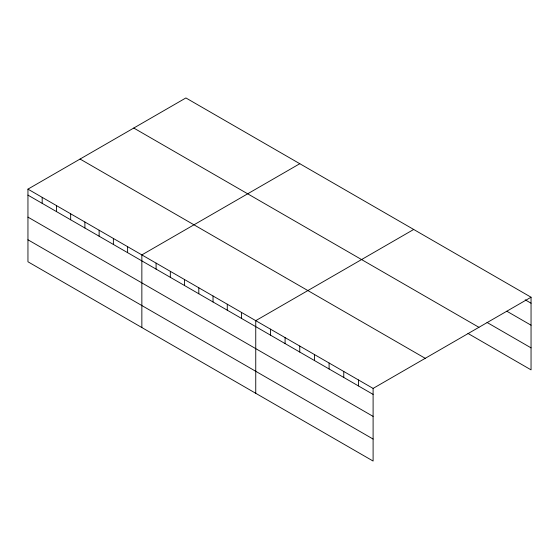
<?xml version="1.0" encoding="UTF-8"?>
<svg xmlns="http://www.w3.org/2000/svg" width="559" height="559" viewBox="0 0 559 559"><rect width="100%" height="100%" fill="white"/><g stroke="black" fill="none" stroke-linecap="round" stroke-linejoin="round"><path stroke-width="0.84" d="M27.95 189.138L373.105 388.414L373.105 461.049L27.95 261.78L27.95 189.138L185.895 97.951L531.05 297.22L531.05 369.862L467.974 333.443M299.799 163.71L141.853 254.904L141.853 327.539M413.695 229.469L255.749 320.663L255.749 393.298M373.105 388.414L531.05 297.22M525.181 299.82L531.05 303.209M506.845 311.23L531.05 325.205M487.043 322.459L531.05 347.866M133.776 128.046L478.93 327.315M80.07 159.049L425.224 358.319M27.95 195.126L373.105 394.395M27.95 217.123L373.105 416.392M27.95 239.783L373.105 439.053M358.431 379.945L358.431 385.927M343.764 371.476L343.764 377.458M329.097 363.008L329.097 368.989M314.424 354.539L314.424 360.52M299.757 346.07L299.757 352.051M285.09 337.601L285.09 343.582M270.423 329.132L270.423 335.114M241.516 312.439L241.516 318.42M227.275 304.222L227.275 310.203M213.035 295.997L213.035 301.986M198.801 287.78L198.801 293.761M184.561 279.563L184.561 285.544M170.327 271.339L170.327 277.327M156.087 263.121L156.087 269.103M127.613 246.68L127.613 252.661M113.372 238.462L113.372 244.444M99.139 230.238L99.139 236.226M84.898 222.021L84.898 228.002M70.665 213.804L70.665 219.785M56.424 205.579L56.424 211.568M42.191 197.362L42.191 203.343"/></g></svg>
